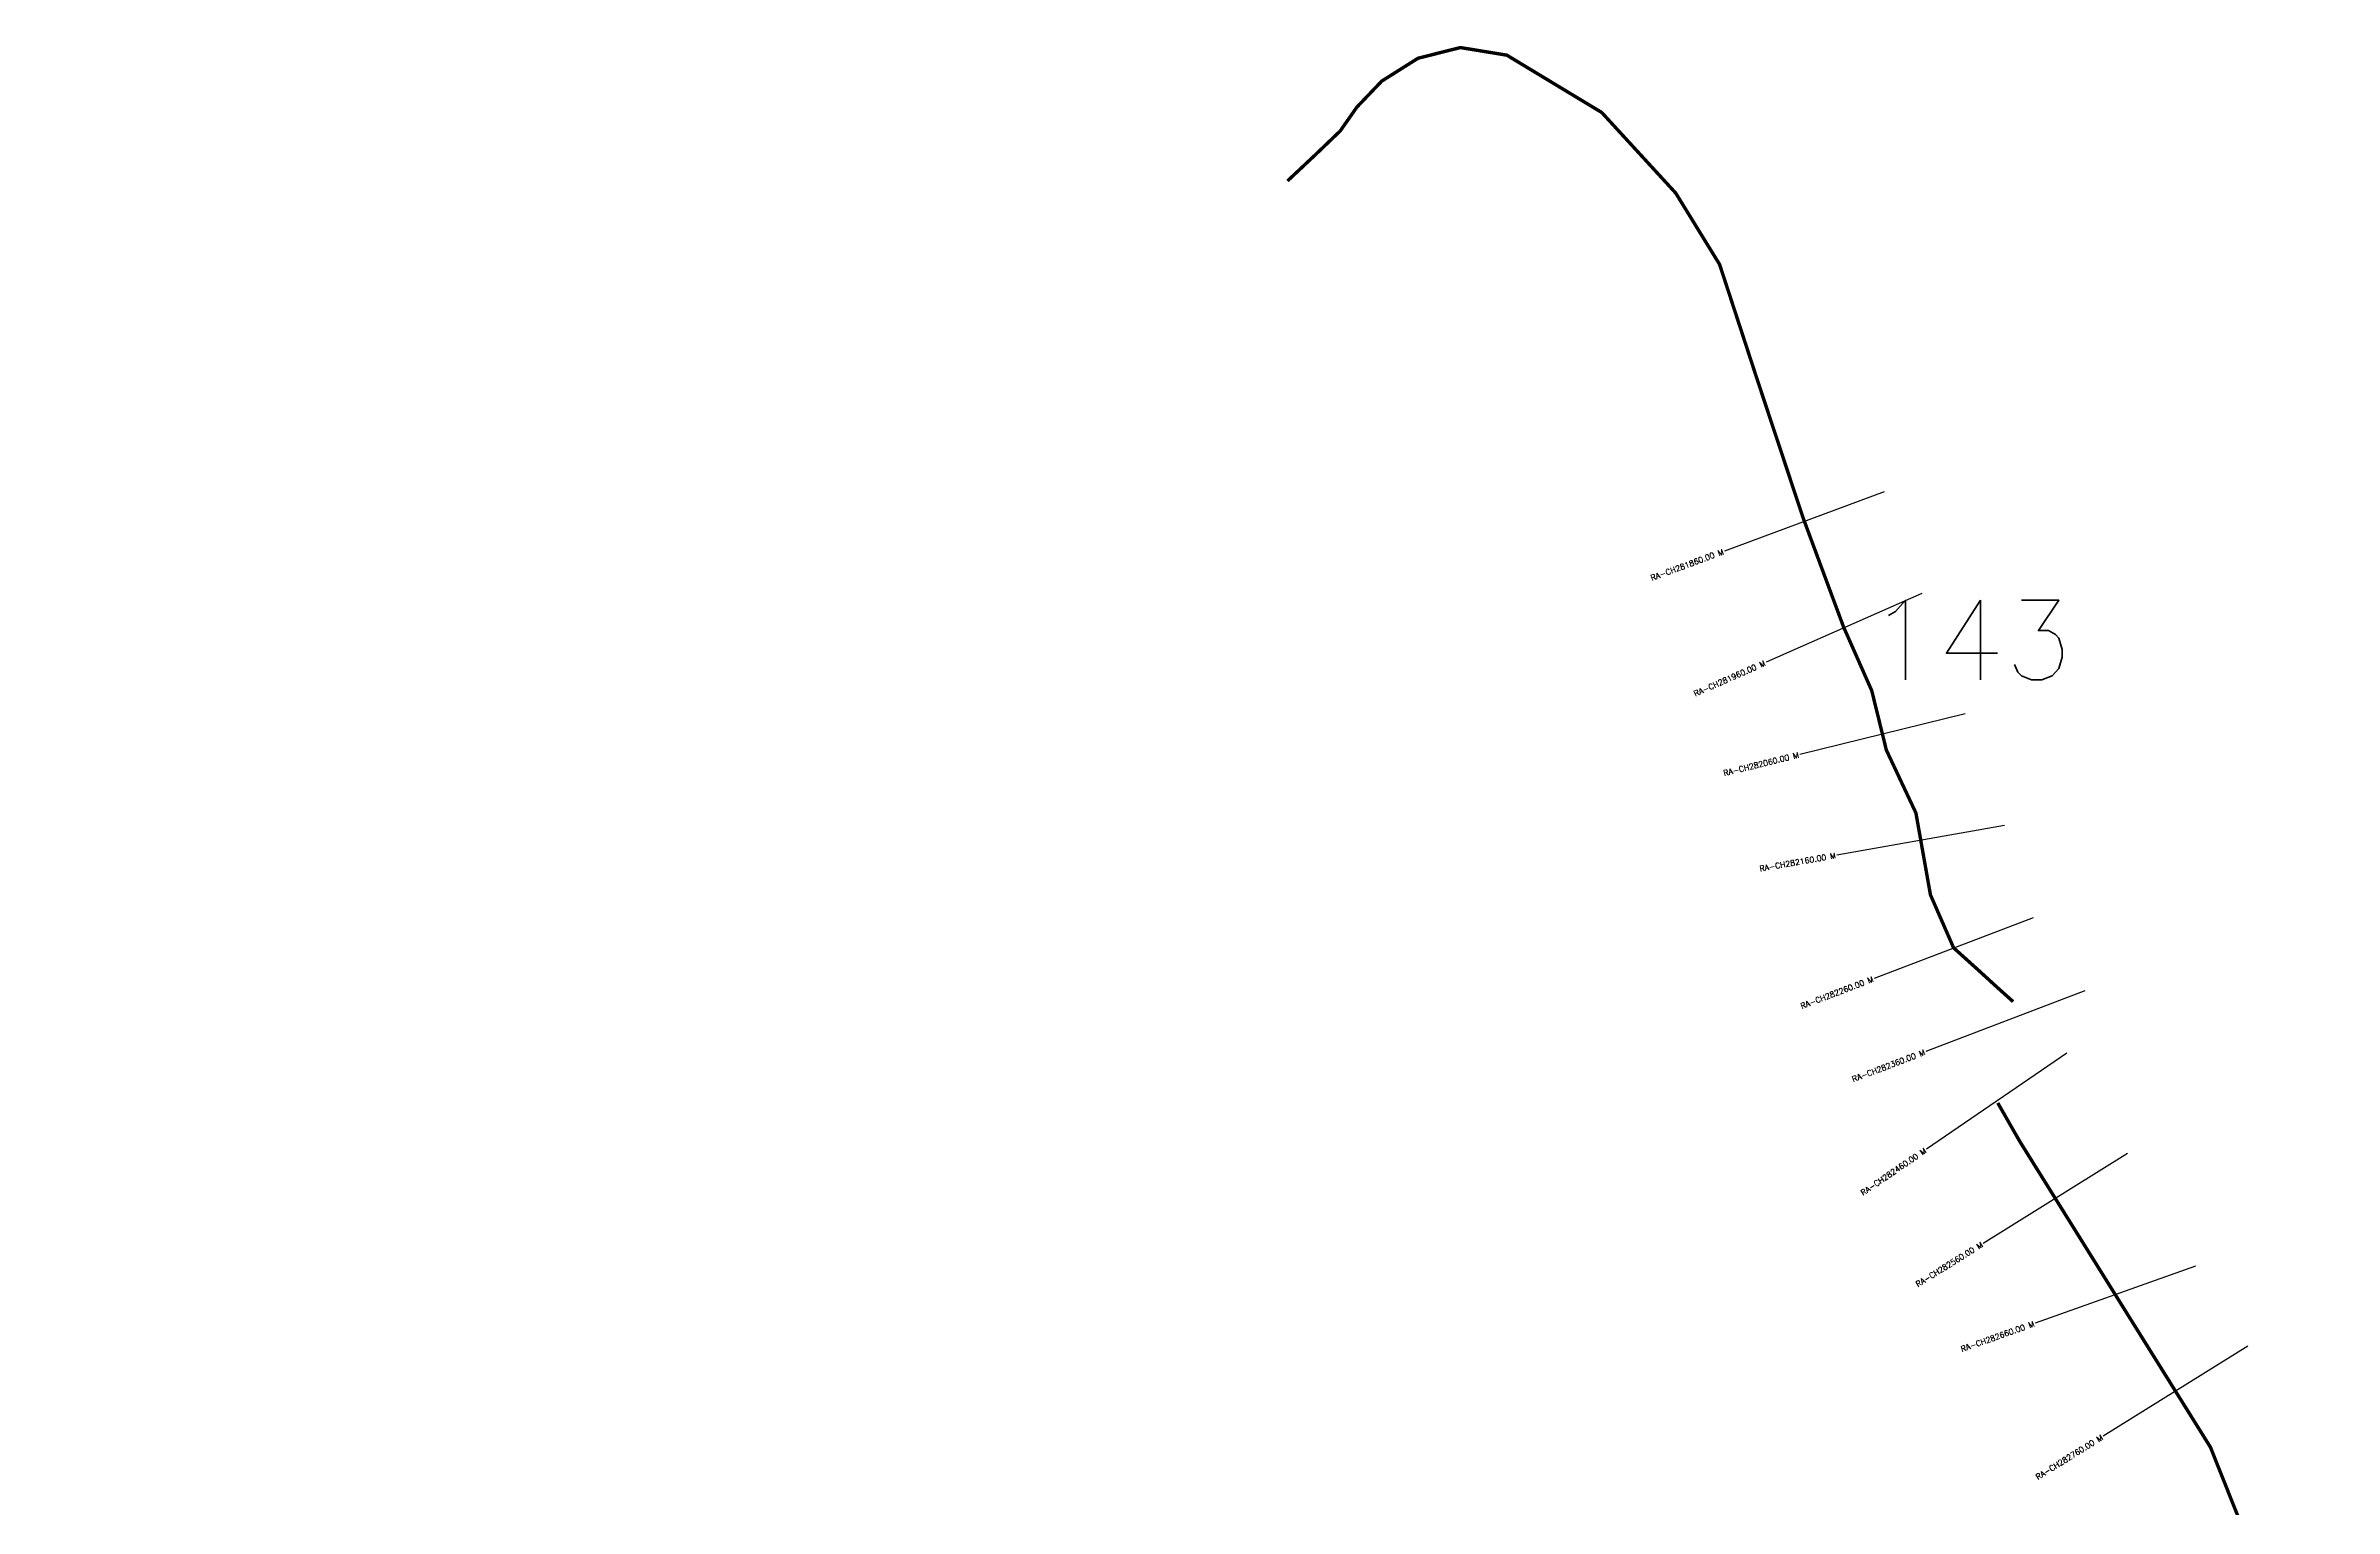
# Model space of a CAD drawing. Header units: metres. Extents: x 285229 to 293236, y 2020557 to 2024596.
# Drawn here: x 285250 to 287266, y 2023308 to 2024596 of the extents above; entities that cross this region are included whole.
import ezdxf
from ezdxf.enums import TextEntityAlignment as Align

# ---------------------------------------------------------------- set-up
doc = ezdxf.new("R2010")
doc.units = ezdxf.units.M
for name, color, linetype in [('CS', 134, 'Continuous'), ('CSMark', 6, 'Continuous'), ('NATURALLY PROTECTED', 3, 'Continuous')]:
    doc.layers.add(name, color=color, linetype=linetype)
doc.styles.get("Standard").update_dxf_attribs({"font": 'simplex.shx'})

msp = doc.modelspace()

# ---------------------------------------------------------------- linework, layer by layer
at = {"layer": 'CS'}
for p, q in [((286869.6, 2024203.5), (286729, 2024151.4)), ((286902.7, 2024114.1), (286765.5, 2024053.4)), ((286940.9, 2024008), (286795.2, 2023972.1)), ((286975.6, 2023909.7), (286827.9, 2023883.6)), ((287000.9, 2023828.4), (286860.7, 2023775)), ((287046.3, 2023764.1), (286906.2, 2023710.6)), ((287030.5, 2023709.2), (286906.7, 2023624.5)), ((287083.9, 2023620.9), (286956.6, 2023541.6)), ((287143.8, 2023521.4), (287002.4, 2023471.4)), ((287189.7, 2023451.2), (287062.4, 2023371.9))]:
    msp.add_line(p, q, dxfattribs=at)
at = {"layer": 'NATURALLY PROTECTED', "const_width": 3, "flags": 128}
for points in [[(286344, 2024477.3), (286368.7, 2024500.5), (286390.5, 2024521.4), (286405.1, 2024542.3), (286427.1, 2024565.3), (286459, 2024585.4), (286496.3, 2024594.8), (286537.2, 2024588.1), (286620.8, 2024537.6), (286685.9, 2024466.7), (286724.6, 2024403.8), (286758.1, 2024301.3), (286798.1, 2024180.7), (286833.7, 2024084.7), (286858.6, 2024028.4), (286871.5, 2023976), (286897.5, 2023920.7), (286910.3, 2023848.6), (286930.7, 2023801.9), (286951.8, 2023782.9), (286967, 2023769), (286983.1, 2023754.5)], [(286969.6, 2023665.3), (286989.1, 2023631.2), (287083.6, 2023479.6), (287156.9, 2023362.1), (287211, 2023226.2), (287264.1, 2023087.7), (286770.4, 2022783.3), (286732.4, 2022766.6), (286702.6, 2022749), (285276.1, 2022148.4), (285251.9, 2022132.2)]]:
    msp.add_lwpolyline(points, dxfattribs=at)

# ---------------------------------------------------------------- texts
at = {"insert": (286855.4, 2024108), "char_height": 70, "attachment_point": 1}
msp.add_mtext_dynamic_manual_height_columns('143', width=95.172, gutter_width=1, heights=[0], dxfattribs=at)
at = {"layer": 'CSMark'}
for s, rotation, p in [('RA-CH281860.00 M', 20.3317, (286728, 2024151.1)), ('RA-CH281960.00 M', 23.855, (286764.6, 2024053)), ('RA-CH282060.00 M', 13.8275, (286794.2, 2023971.9)), ('RA-CH282160.00 M', 10.0422, (286826.9, 2023883.4)), ('RA-CH282260.00 M', 20.8813, (286859.8, 2023774.6)), ('RA-CH282360.00 M', 20.8826, (286905.2, 2023710.2)), ('RA-CH282460.00 M', 34.3755, (286905.9, 2023624)), ('RA-CH282560.00 M', 31.9313, (286955.8, 2023541.1)), ('RA-CH282660.00 M', 19.5034, (287001.5, 2023471)), ('RA-CH282760.00 M', 31.9313, (287061.5, 2023371.3))]:
    msp.add_text(s, height=5, rotation=rotation, dxfattribs=at).set_placement(p, align=Align.MIDDLE_RIGHT)

doc.saveas('drawing.dxf')
